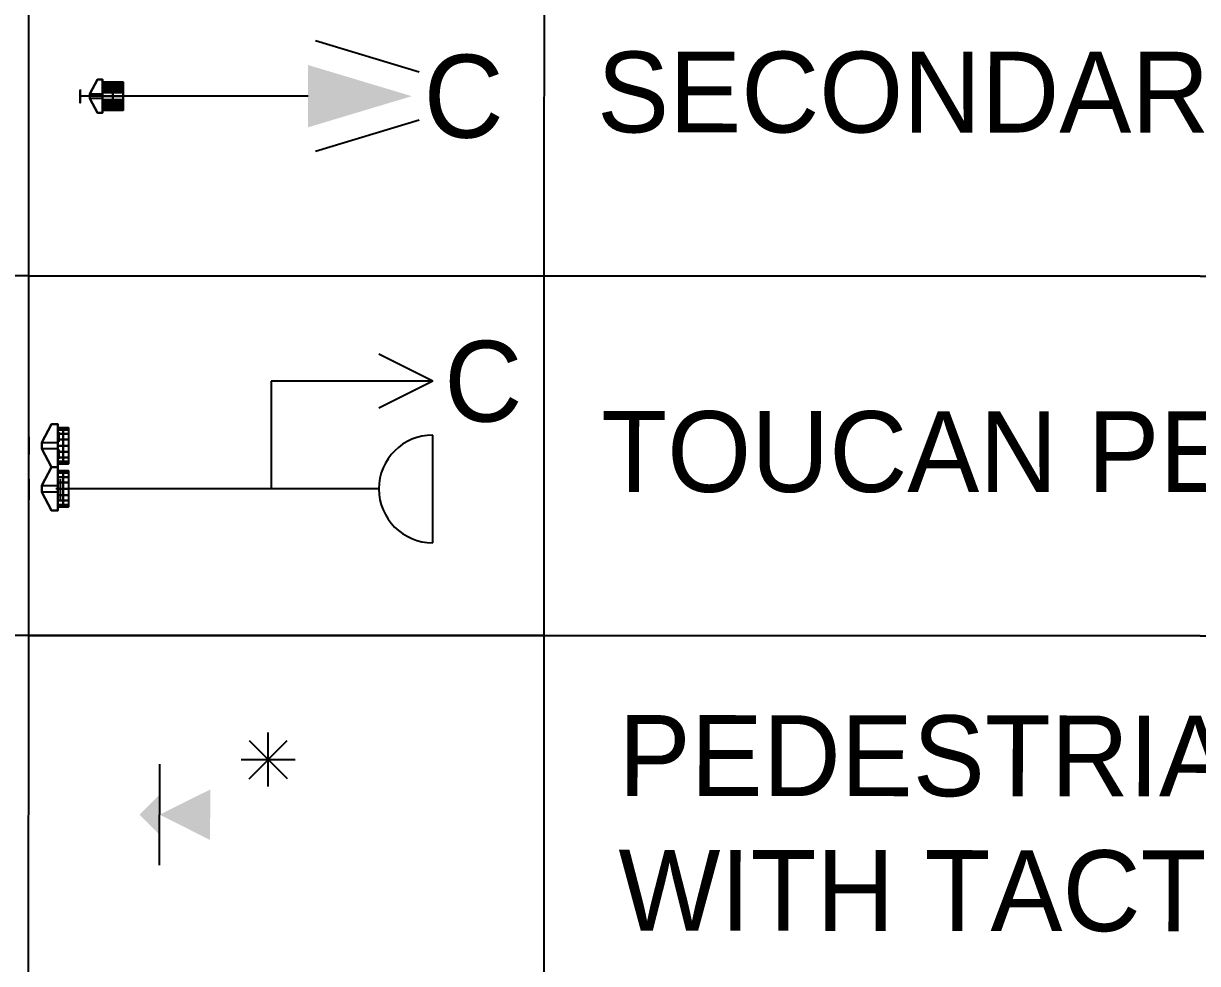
# Model space of a CAD drawing. Extents: x 421500 to 422711, y 436000 to 437000.
# Drawn here: x 422580.01 to 422588.03, y 436571.82 to 436578.24 of the extents above; entities that cross this region are included whole.
import ezdxf
from ezdxf.enums import TextEntityAlignment as Align

# ---------------------------------------------------------------- set-up
doc = ezdxf.new("R2010")
doc.units = 0
doc.layers.get('0').update_dxf_attribs({"color": 210})
for name, color, linetype in [('XREF UTC_716709_AJB_1b$0$BASE', 7, 'Continuous'), ('XREF UTC_716709_AJB_1b$0$DATA', 7, 'Continuous'), ('XREF UTC_716709_AJB_1b$0$LINE10A', 7, 'Continuous'), ('XREF UTC_716709_AJB_1b$0$signals-key', 7, 'Continuous'), ('XREF UTC_716709_AJB_1b$0$VIEW', 7, 'Continuous')]:
    doc.layers.add(name, color=color, linetype=linetype)
doc.styles.add('XREF UTC_716709_AJB_1b$0$Standard', font='txt')

# ---------------------------------------------------------------- blocks, each defined once
blk = doc.blocks.new('*X46')
at = {"color": 0, "linetype": 'Continuous'}
for p, q in [((74.358, 59.07), (74.448, 59.07)), ((74.36, 59.075), (74.446, 59.075)), ((74.36, 58.989), (74.36, 59.075)), ((74.365, 59.026), (74.365, 59.076)), ((74.37, 59.038), (74.37, 59.077)), ((74.375, 58.891), (74.375, 59.078)), ((74.38, 58.905), (74.38, 59.078)), ((74.385, 59.093), (74.385, 59.106)), ((74.385, 59.105), (74.422, 59.105)), ((74.385, 59.1), (74.422, 59.1)), ((74.385, 59.095), (74.422, 59.095)), ((74.385, 58.919), (74.385, 59.079)), ((74.388, 59.09), (74.418, 59.09)), ((74.39, 59.088), (74.39, 59.109)), ((74.39, 59.08), (74.417, 59.08)), ((74.39, 58.933), (74.39, 59.08)), ((74.393, 59.11), (74.413, 59.11)), ((74.393, 59.085), (74.413, 59.085)), ((74.395, 59.083), (74.395, 59.111)), ((74.395, 58.947), (74.395, 59.081)), ((74.4, 58.961), (74.4, 59.112)), ((74.405, 58.965), (74.405, 59.112)), ((74.41, 59.082), (74.41, 59.112)), ((74.41, 58.951), (74.41, 59.081)), ((74.415, 59.087), (74.415, 59.109)), ((74.415, 58.937), (74.415, 59.08)), ((74.42, 59.092), (74.42, 59.107)), ((74.42, 58.923), (74.42, 59.079)), ((74.425, 58.909), (74.425, 59.079)), ((74.43, 58.895), (74.43, 59.078)), ((74.435, 59.042), (74.435, 59.077)), ((74.44, 59.029), (74.44, 59.076)), ((74.445, 59.017), (74.445, 59.075)), ((74.342, 59.025), (74.365, 59.025)), ((74.342, 59.02), (74.363, 59.02)), ((74.344, 59.03), (74.367, 59.03)), ((74.344, 59.015), (74.361, 59.015)), ((74.345, 59.013), (74.345, 59.033)), ((74.346, 59.035), (74.369, 59.035)), ((74.346, 59.01), (74.361, 59.01)), ((74.348, 59.04), (74.371, 59.04)), ((74.349, 59.005), (74.362, 59.005)), ((74.35, 59.045), (74.456, 59.045)), ((74.35, 59.004), (74.35, 59.045)), ((74.352, 59.05), (74.455, 59.05)), ((74.353, 59.055), (74.453, 59.055)), ((74.353, 59), (74.363, 59)), ((74.355, 59.06), (74.451, 59.06)), ((74.355, 58.996), (74.355, 59.06)), ((74.356, 58.995), (74.365, 58.995)), ((74.357, 59.065), (74.45, 59.065)), ((74.359, 58.99), (74.366, 58.99)), ((74.36, 58.985), (74.365, 58.985)), ((74.36, 58.98), (74.363, 58.98)), ((74.36, 58.975), (74.362, 58.975)), ((74.365, 58.985), (74.365, 58.994)), ((74.368, 58.96), (74.4, 58.96)), ((74.369, 58.965), (74.401, 58.965)), ((74.37, 58.884), (74.37, 58.971)), ((74.37, 58.97), (74.403, 58.97)), ((74.371, 58.975), (74.436, 58.975)), ((74.372, 59.04), (74.434, 59.04)), ((74.372, 59.035), (74.434, 59.035)), ((74.372, 59.03), (74.434, 59.03)), ((74.372, 59.025), (74.434, 59.025)), ((74.372, 59.02), (74.434, 59.02)), ((74.372, 59.015), (74.434, 59.015)), ((74.372, 59.01), (74.434, 59.01)), ((74.372, 59.005), (74.434, 59.005)), ((74.372, 59), (74.434, 59)), ((74.372, 58.995), (74.434, 58.995)), ((74.372, 58.99), (74.434, 58.99)), ((74.372, 58.985), (74.434, 58.985)), ((74.372, 58.98), (74.435, 58.98)), ((74.403, 58.97), (74.437, 58.97)), ((74.405, 58.965), (74.438, 58.965)), ((74.407, 58.96), (74.439, 58.96)), ((74.435, 58.884), (74.435, 58.978)), ((74.436, 59.04), (74.458, 59.04)), ((74.438, 59.035), (74.46, 59.035)), ((74.44, 59.03), (74.463, 59.03)), ((74.441, 58.99), (74.447, 58.99)), ((74.441, 58.985), (74.446, 58.985)), ((74.442, 59.025), (74.465, 59.025)), ((74.442, 58.995), (74.451, 58.995)), ((74.443, 59), (74.454, 59)), ((74.443, 58.98), (74.446, 58.98)), ((74.444, 59.02), (74.465, 59.02)), ((74.444, 59.005), (74.457, 59.005)), ((74.445, 58.974), (74.445, 59.008)), ((74.445, 58.975), (74.446, 58.975)), ((74.446, 59.015), (74.463, 59.015)), ((74.446, 59.01), (74.46, 59.01)), ((74.45, 58.994), (74.45, 59.064)), ((74.455, 59.002), (74.455, 59.049)), ((74.46, 59.01), (74.46, 59.035)), ((74.343, 58.885), (74.373, 58.885)), ((74.345, 58.884), (74.345, 58.886)), ((74.35, 58.884), (74.35, 58.888)), ((74.353, 58.89), (74.375, 58.89)), ((74.355, 58.884), (74.355, 58.896)), ((74.355, 58.895), (74.376, 58.895)), ((74.356, 58.9), (74.378, 58.9)), ((74.357, 58.905), (74.38, 58.905)), ((74.358, 58.91), (74.382, 58.91)), ((74.359, 58.915), (74.383, 58.915)), ((74.36, 58.884), (74.36, 58.921)), ((74.36, 58.92), (74.385, 58.92)), ((74.361, 58.925), (74.387, 58.925)), ((74.362, 58.93), (74.389, 58.93)), ((74.363, 58.935), (74.391, 58.935)), ((74.364, 58.94), (74.392, 58.94)), ((74.365, 58.884), (74.365, 58.946)), ((74.365, 58.945), (74.394, 58.945)), ((74.366, 58.95), (74.396, 58.95)), ((74.367, 58.955), (74.398, 58.955)), ((74.409, 58.955), (74.44, 58.955)), ((74.41, 58.95), (74.441, 58.95)), ((74.412, 58.945), (74.442, 58.945)), ((74.414, 58.94), (74.443, 58.94)), ((74.416, 58.935), (74.444, 58.935)), ((74.418, 58.93), (74.445, 58.93)), ((74.419, 58.925), (74.446, 58.925)), ((74.421, 58.92), (74.447, 58.92)), ((74.423, 58.915), (74.448, 58.915)), ((74.425, 58.91), (74.449, 58.91)), ((74.427, 58.905), (74.45, 58.905)), ((74.428, 58.9), (74.451, 58.9)), ((74.43, 58.895), (74.452, 58.895)), ((74.432, 58.89), (74.453, 58.89)), ((74.434, 58.885), (74.463, 58.885)), ((74.44, 58.884), (74.44, 58.953)), ((74.445, 58.884), (74.445, 58.928)), ((74.45, 58.884), (74.45, 58.903)), ((74.455, 58.884), (74.455, 58.889)), ((74.46, 58.884), (74.46, 58.886))]:
    blk.add_line(p, q, dxfattribs=at)
blk = doc.blocks.new('*X47')
at = {"color": 0, "linetype": 'Continuous'}
for p, q in [((74.775, 59.041), (74.775, 59.069)), ((74.779, 59.07), (74.839, 59.07)), ((74.78, 59.11), (74.821, 59.11)), ((74.78, 59.104), (74.78, 59.109)), ((74.78, 59.105), (74.821, 59.105)), ((74.78, 58.948), (74.78, 59.071)), ((74.781, 59.1), (74.821, 59.1)), ((74.782, 59.115), (74.818, 59.115)), ((74.782, 59.095), (74.82, 59.095)), ((74.784, 59.09), (74.82, 59.09)), ((74.785, 59.088), (74.785, 59.116)), ((74.785, 58.954), (74.785, 59.074)), ((74.786, 59.085), (74.812, 59.085)), ((74.786, 59.075), (74.827, 59.075)), ((74.787, 59.08), (74.812, 59.08)), ((74.79, 58.96), (74.79, 59.117)), ((74.795, 58.966), (74.795, 59.117)), ((74.8, 58.969), (74.8, 59.118)), ((74.805, 58.965), (74.805, 59.118)), ((74.81, 58.961), (74.81, 59.118)), ((74.815, 59.086), (74.815, 59.118)), ((74.815, 58.956), (74.815, 59.077)), ((74.82, 59.091), (74.82, 59.112)), ((74.82, 58.952), (74.82, 59.077)), ((74.825, 59.017), (74.825, 59.076)), ((74.83, 59.034), (74.83, 59.074)), ((74.835, 59.031), (74.835, 59.073)), ((74.84, 59.028), (74.84, 59.069)), ((74.724, 59.025), (74.744, 59.025)), ((74.724, 59.02), (74.743, 59.02)), ((74.724, 59.015), (74.741, 59.015)), ((74.724, 59.01), (74.74, 59.01)), ((74.725, 59.03), (74.746, 59.03)), ((74.725, 59.006), (74.725, 59.03)), ((74.726, 59.005), (74.74, 59.005)), ((74.728, 59), (74.738, 59)), ((74.729, 59.035), (74.751, 59.035)), ((74.73, 58.997), (74.73, 59.037)), ((74.732, 59.04), (74.76, 59.04)), ((74.735, 58.997), (74.735, 59.043)), ((74.736, 59.045), (74.861, 59.045)), ((74.74, 59.05), (74.858, 59.05)), ((74.74, 59.002), (74.74, 59.05)), ((74.745, 59.027), (74.745, 59.054)), ((74.747, 59.055), (74.853, 59.055)), ((74.75, 59.034), (74.75, 59.057)), ((74.754, 58.96), (74.79, 58.96)), ((74.755, 59.06), (74.848, 59.06)), ((74.755, 59.038), (74.755, 59.06)), ((74.755, 58.918), (74.755, 58.962)), ((74.757, 58.965), (74.794, 58.965)), ((74.76, 59.04), (74.76, 59.063)), ((74.76, 58.97), (74.798, 58.97)), ((74.76, 58.924), (74.76, 58.969)), ((74.764, 58.975), (74.837, 58.975)), ((74.765, 59.04), (74.765, 59.065)), ((74.765, 58.93), (74.765, 58.977)), ((74.766, 59.065), (74.843, 59.065)), ((74.767, 58.98), (74.833, 58.98)), ((74.77, 59.041), (74.77, 59.067)), ((74.77, 58.985), (74.829, 58.985)), ((74.77, 58.936), (74.77, 58.985)), ((74.773, 59), (74.821, 59)), ((74.773, 58.995), (74.821, 58.995)), ((74.773, 58.99), (74.825, 58.99)), ((74.774, 59.015), (74.825, 59.015)), ((74.774, 59.01), (74.823, 59.01)), ((74.774, 59.005), (74.822, 59.005)), ((74.775, 59.03), (74.828, 59.03)), ((74.775, 59.025), (74.827, 59.025)), ((74.775, 58.942), (74.775, 59.023)), ((74.775, 59.02), (74.826, 59.02)), ((74.776, 59.04), (74.864, 59.04)), ((74.776, 59.035), (74.868, 59.035)), ((74.799, 58.97), (74.841, 58.97)), ((74.805, 58.965), (74.845, 58.965)), ((74.811, 58.96), (74.849, 58.96)), ((74.825, 58.948), (74.825, 58.99)), ((74.83, 58.943), (74.83, 58.984)), ((74.835, 58.939), (74.835, 58.978)), ((74.837, 59.03), (74.872, 59.03)), ((74.84, 58.935), (74.84, 58.972)), ((74.844, 59.025), (74.877, 59.025)), ((74.845, 59.025), (74.845, 59.063)), ((74.845, 58.93), (74.845, 58.965)), ((74.85, 59.021), (74.85, 59.058)), ((74.85, 58.925), (74.85, 58.959)), ((74.852, 59.02), (74.894, 59.02)), ((74.855, 59.018), (74.855, 59.053)), ((74.86, 59.015), (74.86, 59.046)), ((74.86, 59.015), (74.907, 59.015)), ((74.865, 59.013), (74.865, 59.039)), ((74.87, 59.012), (74.87, 59.032)), ((74.875, 59.011), (74.875, 59.027)), ((74.88, 59.01), (74.88, 59.023)), ((74.882, 59.01), (74.906, 59.01)), ((74.885, 59.009), (74.885, 59.022)), ((74.89, 59.009), (74.89, 59.021)), ((74.895, 59.009), (74.895, 59.02)), ((74.9, 59.008), (74.9, 59.018)), ((74.905, 59.01), (74.905, 59.016)), ((74.91, 59.013), (74.91, 59.013)), ((74.72, 58.907), (74.72, 58.908)), ((74.721, 58.91), (74.748, 58.91)), ((74.724, 58.915), (74.752, 58.915)), ((74.725, 58.906), (74.725, 58.916)), ((74.728, 58.92), (74.757, 58.92)), ((74.73, 58.905), (74.73, 58.924)), ((74.731, 58.925), (74.761, 58.925)), ((74.731, 58.905), (74.749, 58.905)), ((74.734, 58.93), (74.765, 58.93)), ((74.735, 58.904), (74.735, 58.931)), ((74.737, 58.935), (74.769, 58.935)), ((74.74, 58.904), (74.74, 58.939)), ((74.741, 58.94), (74.773, 58.94)), ((74.744, 58.945), (74.778, 58.945)), ((74.745, 58.903), (74.745, 58.947)), ((74.747, 58.95), (74.782, 58.95)), ((74.75, 58.912), (74.75, 58.954)), ((74.75, 58.902), (74.75, 58.904)), ((74.751, 58.955), (74.786, 58.955)), ((74.755, 58.902), (74.755, 58.902)), ((74.817, 58.955), (74.853, 58.955)), ((74.822, 58.95), (74.857, 58.95)), ((74.828, 58.945), (74.862, 58.945)), ((74.834, 58.94), (74.866, 58.94)), ((74.839, 58.935), (74.87, 58.935)), ((74.845, 58.93), (74.874, 58.93)), ((74.85, 58.925), (74.878, 58.925)), ((74.855, 58.92), (74.855, 58.953)), ((74.855, 58.92), (74.882, 58.92)), ((74.86, 58.915), (74.86, 58.947)), ((74.86, 58.915), (74.896, 58.915)), ((74.865, 58.91), (74.865, 58.941)), ((74.865, 58.91), (74.888, 58.91)), ((74.87, 58.905), (74.87, 58.935)), ((74.87, 58.905), (74.879, 58.905)), ((74.875, 58.902), (74.875, 58.928)), ((74.88, 58.905), (74.88, 58.922)), ((74.885, 58.908), (74.885, 58.917)), ((74.89, 58.911), (74.89, 58.917)), ((74.895, 58.914), (74.895, 58.917))]:
    blk.add_line(p, q, dxfattribs=at)
blk = doc.blocks.new('XREF UTC_716709_AJB_1b$0$HD093')
at = {"linetype": 'Continuous'}
for p, q in [((-1, 3.75), (-1.25, 3.25)), ((-1, 3.75), (-1, 2.25)), ((-1, 3.75), (-0.75, 3.25)), ((0.5, 3.75), (-0.5, 3.75)), ((0, 3.25), (0, 0.25)), ((-1, 2.25), (0, 2.25))]:
    blk.add_line(p, q, dxfattribs=at)
blk.add_arc((0, 3.75), 0.5, 180, 0, dxfattribs=at)
at = {"layer": 'XREF UTC_716709_AJB_1b$0$VIEW', "color": 3, "linetype": 'Continuous', "extrusion": (0, -1, 0)}
for points in [[(-0.482, 2.436), (-0.461, 2.525), (-0.441, 2.525)], [(-0.465, 2.502), (-0.413, 2.429), (-0.32, 2.429), (-0.36, 2.502), (-0.467, 2.502)], [(-0.366, 2.512), (-0.339, 2.512)], [(-0.36, 2.502), (-0.353, 2.512)]]:
    blk.add_lwpolyline(points, dxfattribs=at)
at = {"layer": 'XREF UTC_716709_AJB_1b$0$VIEW', "color": 3, "extrusion": (0, -1, 0)}
blk.add_lwpolyline([(0.01, 2.517), (0.027, 2.512), (0.037, 2.501), (0.047, 2.49), (0.058, 2.474), (0.069, 2.464), (0.09, 2.458), (0.101, 2.453), (0.092, 2.448), (0.076, 2.449), (0.053, 2.453), (0.019, 2.475), (0.01, 2.436), (0.074, 2.357), (0.09, 2.357), (0.063, 2.341), (0.031, 2.373), (-0.011, 2.411), (-0.064, 2.347), (-0.054, 2.341), (-0.091, 2.347), (-0.037, 2.429), (-0.034, 2.481), (-0.054, 2.48), (-0.064, 2.469), (-0.07, 2.453), (-0.07, 2.442), (-0.075, 2.437), (-0.08, 2.437), (-0.086, 2.448), (-0.086, 2.469), (-0.07, 2.49), (-0.054, 2.501), (-0.027, 2.512), (-0.024, 2.515), (-0.022, 2.52), (-0.024, 2.525), (-0.027, 2.533), (-0.031, 2.547), (-0.028, 2.555), (-0.017, 2.557), (-0.006, 2.558), (0.006, 2.558), (0.011, 2.55), (0.011, 2.542), (0.009, 2.526), (0.002, 2.526), (0.003, 2.517), (0.01, 2.517)], close=True, dxfattribs=at)
at = {"layer": 'XREF UTC_716709_AJB_1b$0$VIEW', "color": 1, "extrusion": (0, -1, 0)}
blk.add_lwpolyline([(0.003, 2.942), (-0.003, 2.942), (-0.015, 2.936), (-0.015, 2.93), (-0.015, 2.924), (-0.003, 2.911), (-0.04, 2.905), (-0.046, 2.887), (-0.052, 2.868), (-0.058, 2.856), (-0.058, 2.85), (-0.052, 2.837), (-0.04, 2.819), (-0.04, 2.8), (-0.034, 2.819), (-0.04, 2.843), (-0.028, 2.874), (-0.028, 2.831), (-0.028, 2.813), (-0.046, 2.72), (-0.058, 2.714), (-0.028, 2.714), (0.003, 2.8), (0.034, 2.714), (0.065, 2.714), (0.053, 2.72), (0.034, 2.813), (0.034, 2.831), (0.034, 2.874), (0.046, 2.843), (0.04, 2.819), (0.046, 2.8), (0.046, 2.819), (0.059, 2.837), (0.065, 2.85), (0.065, 2.856), (0.059, 2.868), (0.053, 2.887), (0.046, 2.905), (0.009, 2.911), (0.022, 2.924), (0.022, 2.93), (0.022, 2.936), (0.009, 2.942)], close=True, dxfattribs=at)
at = {"layer": 'XREF UTC_716709_AJB_1b$0$VIEW', "color": 3, "linetype": 'Continuous', "extrusion": (0, -1, 0)}
for centre in [(-0.479, 2.429, -0.28), (-0.32, 2.429, -0.28)]:
    blk.add_circle(centre, 0.043, dxfattribs=at)
at = {"layer": 'XREF UTC_716709_AJB_1b$0$VIEW', "linetype": 'Continuous'}
for points in [[(-0.6, 0.21, 2.25), (-0.6, 0.27, 2.25), (-0.6, 0.27, 2.7), (-0.6, 0.21, 2.7)], [(-0.2, 0.27, 2.25), (-0.6, 0.27, 2.25), (-0.6, 0.27, 2.7), (-0.2, 0.27, 2.7)], [(-0.43, 0.12, 2.25), (-0.43, 0.27, 2.25), (-0.6, 0.27, 2.25), (-0.6, 0.21, 2.25)], [(-0.43, 0.12, 2.7), (-0.43, 0.27, 2.7), (-0.6, 0.27, 2.7), (-0.6, 0.21, 2.7)], [(-0.37, 0.27, 2.25), (-0.37, 0.12, 2.25), (-0.43, 0.12, 2.25), (-0.43, 0.27, 2.25)], [(-0.37, 0.27, 2.7), (-0.37, 0.12, 2.7), (-0.43, 0.12, 2.7), (-0.43, 0.27, 2.7)], [(-0.2, 0.21, 2.25), (-0.2, 0.27, 2.25), (-0.37, 0.27, 2.25), (-0.37, 0.12, 2.25)], [(-0.2, 0.21, 2.7), (-0.2, 0.27, 2.7), (-0.37, 0.27, 2.7), (-0.37, 0.12, 2.7)], [(0.2, 0.27, 2.25), (-0.2, 0.27, 2.25), (-0.2, 0.27, 3.05), (0.2, 0.27, 3.05)], [(-0.2, 0.21, 2.25), (-0.2, 0.27, 2.25), (-0.2, 0.27, 3.05), (-0.2, 0.21, 3.05)], [(-0.03, 0.12, 2.25), (-0.03, 0.27, 2.25), (-0.2, 0.27, 2.25), (-0.2, 0.21, 2.25)], [(-0.03, 0.12, 3.05), (-0.03, 0.27, 3.05), (-0.2, 0.27, 3.05), (-0.2, 0.21, 3.05)], [(-0.2, 0.21, 2.25), (-0.2, 0.27, 2.25), (-0.2, 0.27, 2.7), (-0.2, 0.21, 2.7)], [(0.03, 0.27, 2.25), (0.03, 0.12, 2.25), (-0.03, 0.12, 2.25), (-0.03, 0.27, 2.25)], [(0.03, 0.27, 3.05), (0.03, 0.12, 3.05), (-0.03, 0.12, 3.05), (-0.03, 0.27, 3.05)], [(0.2, 0.21, 2.25), (0.2, 0.27, 2.25), (0.03, 0.27, 2.25), (0.03, 0.12, 2.25)], [(0.2, 0.21, 3.05), (0.2, 0.27, 3.05), (0.03, 0.27, 3.05), (0.03, 0.12, 3.05)], [(0.2, 0.21, 2.25), (0.2, 0.27, 2.25), (0.2, 0.27, 3.05), (0.2, 0.21, 3.05)], [(-0.6, 0.21, 2.25), (-0.43, 0.12, 2.25), (-0.43, 0.12, 2.7), (-0.6, 0.21, 2.7)], [(-0.43, 0.12, 2.25), (-0.37, 0.12, 2.25), (-0.37, 0.12, 2.7), (-0.43, 0.12, 2.7)], [(-0.37, 0.12, 2.25), (-0.2, 0.21, 2.25), (-0.2, 0.21, 2.7), (-0.37, 0.12, 2.7)], [(-0.2, 0.21, 2.25), (-0.03, 0.12, 2.25), (-0.03, 0.12, 3.05), (-0.2, 0.21, 3.05)], [(-0.03, 0.12, 2.25), (0.03, 0.12, 2.25), (0.03, 0.12, 3.05), (-0.03, 0.12, 3.05)], [(0.03, 0.12, 2.25), (0.2, 0.21, 2.25), (0.2, 0.21, 3.05), (0.03, 0.12, 3.05)]]:
    blk.add_3dface(points, dxfattribs=at)
at = {"layer": 'XREF UTC_716709_AJB_1b$0$VIEW', "color": 3, "linetype": 'Continuous', "extrusion": (0, -1, 0)}
blk.add_blockref('*X47', (-74.81, -56.56, -0.29), dxfattribs=at)
at = {"layer": 'XREF UTC_716709_AJB_1b$0$VIEW', "color": 1, "linetype": 'Continuous', "extrusion": (0, -1, 0)}
blk.add_blockref('*X46', (-74.4, -56.17, -0.29), dxfattribs=at)
at = {"style": 'XREF UTC_716709_AJB_1b$0$Standard'}
blk.add_text('C', height=0.75, rotation=90, dxfattribs=at).set_placement((-1, 4.219), align=Align.MIDDLE)
at = {"layer": 'XREF UTC_716709_AJB_1b$0$DATA', "style": 'XREF UTC_716709_AJB_1b$0$Standard', "flags": 9}
for tag, p in [('SUPPORT', (0.75, 1.75)), ('BRACKETS', (0.75, 1.5)), ('HEIGHT', (0.75, 1.25)), ('CABLE', (0.75, 1)), ('PHASE', (0.75, 0.75)), ('TYPE', (0.75, 0.5)), ('NUM', (0.75, 0.25)), ('SITE', (0.75, 0)), ('IDENT', (0.75, -0.25))]:
    blk.add_attdef(tag, p, '', height=0.2, dxfattribs=at)
at = {"layer": 'XREF UTC_716709_AJB_1b$0$VIEW', "linetype": 'Continuous'}
mesh = blk.add_polymesh((13, 3), dxfattribs=at)
for k, corner in enumerate([(-0.253, 0.37, 2.365), (-0.253, 0.32, 2.365), (-0.253, 0.27, 2.365), (-0.233, 0.37, 2.42), (-0.233, 0.32, 2.42), (-0.233, 0.27, 2.42), (-0.233, 0.37, 2.48), (-0.233, 0.32, 2.48), (-0.233, 0.27, 2.48), (-0.253, 0.37, 2.535), (-0.253, 0.32, 2.535), (-0.253, 0.27, 2.535), (-0.291, 0.37, 2.58), (-0.291, 0.32, 2.58), (-0.291, 0.27, 2.58), (-0.342, 0.37, 2.61), (-0.342, 0.32, 2.61), (-0.342, 0.27, 2.61), (-0.4, 0.37, 2.62), (-0.4, 0.32, 2.62), (-0.4, 0.27, 2.62), (-0.458, 0.37, 2.61), (-0.458, 0.32, 2.61), (-0.458, 0.27, 2.61), (-0.509, 0.37, 2.58), (-0.509, 0.32, 2.58), (-0.509, 0.27, 2.58), (-0.547, 0.37, 2.535), (-0.547, 0.32, 2.535), (-0.547, 0.27, 2.535), (-0.567, 0.37, 2.48), (-0.567, 0.32, 2.48), (-0.567, 0.27, 2.48), (-0.567, 0.37, 2.42), (-0.567, 0.32, 2.42), (-0.567, 0.27, 2.42), (-0.547, 0.37, 2.365), (-0.547, 0.32, 2.365), (-0.547, 0.27, 2.365)]):
    mesh.set_mesh_vertex(divmod(k, 3), corner)
mesh = blk.add_polymesh((13, 3), dxfattribs=at)
for k, corner in enumerate([(0.147, 0.37, 2.365), (0.147, 0.32, 2.365), (0.147, 0.27, 2.365), (0.167, 0.37, 2.42), (0.167, 0.32, 2.42), (0.167, 0.27, 2.42), (0.167, 0.37, 2.48), (0.167, 0.32, 2.48), (0.167, 0.27, 2.48), (0.147, 0.37, 2.535), (0.147, 0.32, 2.535), (0.147, 0.27, 2.535), (0.109, 0.37, 2.58), (0.109, 0.32, 2.58), (0.109, 0.27, 2.58), (0.058, 0.37, 2.61), (0.058, 0.32, 2.61), (0.058, 0.27, 2.61), (0, 0.37, 2.62), (0, 0.32, 2.62), (0, 0.27, 2.62), (-0.058, 0.37, 2.61), (-0.058, 0.32, 2.61), (-0.058, 0.27, 2.61), (-0.109, 0.37, 2.58), (-0.109, 0.32, 2.58), (-0.109, 0.27, 2.58), (-0.147, 0.37, 2.535), (-0.147, 0.32, 2.535), (-0.147, 0.27, 2.535), (-0.167, 0.37, 2.48), (-0.167, 0.32, 2.48), (-0.167, 0.27, 2.48), (-0.167, 0.37, 2.42), (-0.167, 0.32, 2.42), (-0.167, 0.27, 2.42), (-0.147, 0.37, 2.365), (-0.147, 0.32, 2.365), (-0.147, 0.27, 2.365)]):
    mesh.set_mesh_vertex(divmod(k, 3), corner)
mesh = blk.add_polymesh((13, 3), dxfattribs=at)
for k, corner in enumerate([(0.147, 0.37, 2.735), (0.147, 0.32, 2.735), (0.147, 0.27, 2.735), (0.167, 0.37, 2.79), (0.167, 0.32, 2.79), (0.167, 0.27, 2.79), (0.167, 0.37, 2.85), (0.167, 0.32, 2.85), (0.167, 0.27, 2.85), (0.147, 0.37, 2.905), (0.147, 0.32, 2.905), (0.147, 0.27, 2.905), (0.109, 0.37, 2.95), (0.109, 0.32, 2.95), (0.109, 0.27, 2.95), (0.058, 0.37, 2.98), (0.058, 0.32, 2.98), (0.058, 0.27, 2.98), (0, 0.37, 2.99), (0, 0.32, 2.99), (0, 0.27, 2.99), (-0.058, 0.37, 2.98), (-0.058, 0.32, 2.98), (-0.058, 0.27, 2.98), (-0.109, 0.37, 2.95), (-0.109, 0.32, 2.95), (-0.109, 0.27, 2.95), (-0.147, 0.37, 2.905), (-0.147, 0.32, 2.905), (-0.147, 0.27, 2.905), (-0.167, 0.37, 2.85), (-0.167, 0.32, 2.85), (-0.167, 0.27, 2.85), (-0.167, 0.37, 2.79), (-0.167, 0.32, 2.79), (-0.167, 0.27, 2.79), (-0.147, 0.37, 2.735), (-0.147, 0.32, 2.735), (-0.147, 0.27, 2.735)]):
    mesh.set_mesh_vertex(divmod(k, 3), corner)
blk = doc.blocks.new('XREF UTC_716709_AJB_1b$0$tactknob')
at = {"linetype": 'Continuous'}
for p, q in [((-0.5, 0.75), (-0.5, 1.25)), ((-0.323, 0.823), (-0.677, 1.177)), ((-0.677, 0.823), (-0.323, 1.177)), ((-0.25, 1), (-0.75, 1))]:
    blk.add_line(p, q, dxfattribs=at)
blk = doc.blocks.new('XREF UTC_716709_AJB_1b$0$HD084')
blk.add_line((0.5, 0.25), (-0.5, 0.25))
blk.add_solid([(0, 0.25), (0.25, 0.75), (-0.25, 0.75)])
at = {"layer": 'XREF UTC_716709_AJB_1b$0$VIEW'}
blk.add_solid([(0, 0.05, 1), (0.2, 0.25, 1), (-0.2, 0.25, 1)], dxfattribs=at)
at = {"layer": 'XREF UTC_716709_AJB_1b$0$BASE', "style": 'XREF UTC_716709_AJB_1b$0$Standard', "flags": 3}
blk.add_attdef('SIG', (0, 0), '', height=0.2, rotation=270, dxfattribs=at)
at = {"layer": 'XREF UTC_716709_AJB_1b$0$DATA', "style": 'XREF UTC_716709_AJB_1b$0$Standard', "flags": 9}
for tag, p in [('SUPPORT', (1, 1.25)), ('FEATURES', (1, 1)), ('HEIGHT', (1, 0.75)), ('CABLE', (1, 0.5)), ('PHASE', (1, 0.25)), ('TYPE', (1, 0)), ('NUM', (1, -0.25)), ('SITE', (1, -0.5)), ('IDENT', (1, -0.75))]:
    blk.add_attdef(tag, p, '', height=0.2, dxfattribs=at)
blk = doc.blocks.new('XREF UTC_716709_AJB_1b$0$HD077S')
at = {"linetype": 'Continuous'}
blk.add_line((0, 2.75), (0, 0), dxfattribs=at)
blk.add_solid([(0.375, 2.75), (-0.375, 2.75), (0, 4)], dxfattribs=at)
at = {"layer": 'XREF UTC_716709_AJB_1b$0$LINE10A'}
for p, q in [((-0.29, 4.087), (-0.665, 2.837)), ((0.29, 4.087), (0.665, 2.837))]:
    blk.add_line(p, q, dxfattribs=at)
at = {"layer": 'XREF UTC_716709_AJB_1b$0$VIEW', "color": 1, "linetype": 'Continuous', "extrusion": (0, 1, 0), "const_width": 0.1}
blk.add_lwpolyline([(0.05, 2.94, 1), (-0.05, 2.94, 1)], format="xyb", close=True, dxfattribs=at)
at = {"layer": 'XREF UTC_716709_AJB_1b$0$VIEW', "color": 3, "linetype": 'Continuous', "extrusion": (0, -1, 0)}
for points in [[(-0.082, 2.336), (-0.061, 2.425), (-0.041, 2.425)], [(-0.065, 2.402), (-0.013, 2.329), (0.08, 2.329), (0.04, 2.402), (-0.067, 2.402)], [(0.034, 2.412), (0.061, 2.412)], [(0.04, 2.402), (0.047, 2.412)]]:
    blk.add_lwpolyline(points, dxfattribs=at)
at = {"layer": 'XREF UTC_716709_AJB_1b$0$VIEW', "color": 2, "linetype": 'Continuous', "extrusion": (0, -1, 0)}
for points in [[(-0.082, 2.644), (-0.061, 2.732), (-0.041, 2.732)], [(-0.065, 2.71), (-0.013, 2.636), (0.08, 2.636), (0.04, 2.71), (-0.067, 2.71)], [(0.034, 2.72), (0.061, 2.72)], [(0.04, 2.71), (0.047, 2.72)]]:
    blk.add_lwpolyline(points, dxfattribs=at)
at = {"layer": 'XREF UTC_716709_AJB_1b$0$VIEW', "color": 3, "linetype": 'Continuous', "extrusion": (0, -1, 0)}
for centre in [(-0.079, 2.329, -0.28), (0.08, 2.329, -0.28)]:
    blk.add_circle(centre, 0.043, dxfattribs=at)
at = {"layer": 'XREF UTC_716709_AJB_1b$0$VIEW', "color": 2, "linetype": 'Continuous', "extrusion": (0, -1, 0)}
for centre in [(-0.079, 2.636, -0.28), (0.08, 2.636, -0.28)]:
    blk.add_circle(centre, 0.043, dxfattribs=at)
at = {"layer": 'XREF UTC_716709_AJB_1b$0$VIEW', "linetype": 'Continuous'}
for points in [[(0.2, 0.27, 2.1), (-0.2, 0.27, 2.1), (-0.2, 0.27, 3.2), (0.2, 0.27, 3.2)], [(-0.2, 0.21, 2.1), (-0.2, 0.27, 2.1), (-0.2, 0.27, 3.2), (-0.2, 0.21, 3.2)], [(-0.03, 0.12, 2.1), (-0.03, 0.27, 2.1), (-0.2, 0.27, 2.1), (-0.2, 0.21, 2.1)], [(-0.03, 0.12, 3.2), (-0.03, 0.27, 3.2), (-0.2, 0.27, 3.2), (-0.2, 0.21, 3.2)], [(-0.2, 0.21, 2.1), (-0.03, 0.12, 2.1), (-0.03, 0.12, 3.2), (-0.2, 0.21, 3.2)], [(0.03, 0.27, 2.1), (0.03, 0.12, 2.1), (-0.03, 0.12, 2.1), (-0.03, 0.27, 2.1)], [(0.03, 0.27, 3.2), (0.03, 0.12, 3.2), (-0.03, 0.12, 3.2), (-0.03, 0.27, 3.2)], [(0.2, 0.21, 2.1), (0.2, 0.27, 2.1), (0.03, 0.27, 2.1), (0.03, 0.12, 2.1)], [(0.2, 0.21, 3.2), (0.2, 0.27, 3.2), (0.03, 0.27, 3.2), (0.03, 0.12, 3.2)], [(0.03, 0.12, 2.1), (0.2, 0.21, 2.1), (0.2, 0.21, 3.2), (0.03, 0.12, 3.2)], [(0.2, 0.21, 2.1), (0.2, 0.27, 2.1), (0.2, 0.27, 3.2), (0.2, 0.21, 3.2)], [(-0.03, 0.12, 2.1), (0.03, 0.12, 2.1), (0.03, 0.12, 3.2), (-0.03, 0.12, 3.2)]]:
    blk.add_3dface(points, dxfattribs=at)
at = {"style": 'XREF UTC_716709_AJB_1b$0$Standard'}
blk.add_text('C', height=1, rotation=90, dxfattribs=at).set_placement((0, 4.625), align=Align.MIDDLE)
at = {"layer": 'XREF UTC_716709_AJB_1b$0$DATA', "style": 'XREF UTC_716709_AJB_1b$0$Standard', "flags": 9}
for tag, p in [('SUPPORT', (0.75, 1.5)), ('BRACKETS', (0.75, 1.25)), ('HEIGHT', (0.75, 1)), ('CABLE', (0.75, 0.75)), ('PHASE', (0.75, 0.5)), ('TYPE', (0.75, 0.25)), ('NUM', (0.75, 0)), ('SITE', (0.75, -0.25)), ('IDENT', (0.75, -0.5))]:
    blk.add_attdef(tag, p, '', height=0.2, dxfattribs=at)
at = {"layer": 'XREF UTC_716709_AJB_1b$0$VIEW', "linetype": 'Continuous'}
mesh = blk.add_polymesh((13, 3), dxfattribs=at)
for k, corner in enumerate([(0.147, 0.52, 2.555), (0.147, 0.395, 2.555), (0.147, 0.27, 2.555), (0.167, 0.52, 2.61), (0.167, 0.395, 2.61), (0.167, 0.27, 2.61), (0.167, 0.52, 2.67), (0.167, 0.395, 2.67), (0.167, 0.27, 2.67), (0.147, 0.52, 2.725), (0.147, 0.395, 2.725), (0.147, 0.27, 2.725), (0.109, 0.52, 2.77), (0.109, 0.395, 2.77), (0.109, 0.27, 2.77), (0.058, 0.52, 2.8), (0.058, 0.395, 2.8), (0.058, 0.27, 2.8), (0, 0.52, 2.81), (0, 0.395, 2.81), (0, 0.27, 2.81), (-0.058, 0.52, 2.8), (-0.058, 0.395, 2.8), (-0.058, 0.27, 2.8), (-0.109, 0.52, 2.77), (-0.109, 0.395, 2.77), (-0.109, 0.27, 2.77), (-0.147, 0.52, 2.725), (-0.147, 0.395, 2.725), (-0.147, 0.27, 2.725), (-0.167, 0.52, 2.67), (-0.167, 0.395, 2.67), (-0.167, 0.27, 2.67), (-0.167, 0.52, 2.61), (-0.167, 0.395, 2.61), (-0.167, 0.27, 2.61), (-0.147, 0.52, 2.555), (-0.147, 0.395, 2.555), (-0.147, 0.27, 2.555)]):
    mesh.set_mesh_vertex(divmod(k, 3), corner)
mesh = blk.add_polymesh((13, 3), dxfattribs=at)
for k, corner in enumerate([(0.147, 0.52, 2.215), (0.147, 0.395, 2.215), (0.147, 0.27, 2.215), (0.167, 0.52, 2.27), (0.167, 0.395, 2.27), (0.167, 0.27, 2.27), (0.167, 0.52, 2.33), (0.167, 0.395, 2.33), (0.167, 0.27, 2.33), (0.147, 0.52, 2.385), (0.147, 0.395, 2.385), (0.147, 0.27, 2.385), (0.109, 0.52, 2.43), (0.109, 0.395, 2.43), (0.109, 0.27, 2.43), (0.058, 0.52, 2.46), (0.058, 0.395, 2.46), (0.058, 0.27, 2.46), (0, 0.52, 2.47), (0, 0.395, 2.47), (0, 0.27, 2.47), (-0.058, 0.52, 2.46), (-0.058, 0.395, 2.46), (-0.058, 0.27, 2.46), (-0.109, 0.52, 2.43), (-0.109, 0.395, 2.43), (-0.109, 0.27, 2.43), (-0.147, 0.52, 2.385), (-0.147, 0.395, 2.385), (-0.147, 0.27, 2.385), (-0.167, 0.52, 2.33), (-0.167, 0.395, 2.33), (-0.167, 0.27, 2.33), (-0.167, 0.52, 2.27), (-0.167, 0.395, 2.27), (-0.167, 0.27, 2.27), (-0.147, 0.52, 2.215), (-0.147, 0.395, 2.215), (-0.147, 0.27, 2.215)]):
    mesh.set_mesh_vertex(divmod(k, 3), corner)
mesh = blk.add_polymesh((13, 3), dxfattribs=at)
for k, corner in enumerate([(0.108, 0.27, 2.877), (0.108, 0.395, 2.877), (0.108, 0.52, 2.877), (0.123, 0.27, 2.918), (0.123, 0.395, 2.918), (0.123, 0.52, 2.918), (0.123, 0.27, 2.962), (0.123, 0.395, 2.962), (0.123, 0.52, 2.962), (0.108, 0.27, 3.002), (0.108, 0.395, 3.002), (0.108, 0.52, 3.002), (0.08, 0.27, 3.036), (0.08, 0.395, 3.036), (0.08, 0.52, 3.036), (0.043, 0.27, 3.057), (0.043, 0.395, 3.057), (0.043, 0.52, 3.057), (0, 0.27, 3.065), (0, 0.395, 3.065), (0, 0.52, 3.065), (-0.043, 0.27, 3.057), (-0.043, 0.395, 3.057), (-0.043, 0.52, 3.057), (-0.08, 0.27, 3.036), (-0.08, 0.395, 3.036), (-0.08, 0.52, 3.036), (-0.108, 0.27, 3.002), (-0.108, 0.395, 3.002), (-0.108, 0.52, 3.002), (-0.123, 0.27, 2.962), (-0.123, 0.395, 2.962), (-0.123, 0.52, 2.962), (-0.123, 0.27, 2.918), (-0.123, 0.395, 2.918), (-0.123, 0.52, 2.918), (-0.108, 0.27, 2.877), (-0.108, 0.395, 2.877), (-0.108, 0.52, 2.877)]):
    mesh.set_mesh_vertex(divmod(k, 3), corner)

msp = doc.modelspace()

# ---------------------------------------------------------------- linework, layer by layer
at = {"layer": 'XREF UTC_716709_AJB_1b$0$signals-key'}
for points in [[(422564.0502, 436578.9768), (422596.0502, 436578.967), (422596.0494, 436576.5126), (422564.0494, 436576.5225)], [(422580.0502, 436578.9719), (422583.5689, 436578.9708), (422583.5682, 436576.5164), (422580.0494, 436576.5175)], [(422564.0494, 436576.5225), (422596.0494, 436576.5126), (422596.0486, 436574.0582), (422564.0486, 436574.0681)], [(422580.0494, 436576.5175), (422583.5682, 436576.5164), (422583.5674, 436574.062), (422580.0486, 436574.0631)], [(422564.0486, 436574.0681), (422596.0486, 436574.0582), (422596.0479, 436571.6038), (422564.0479, 436571.6137)], [(422580.0486, 436574.0631), (422583.5674, 436574.062), (422583.5666, 436571.6076), (422580.0479, 436571.6087)]]:
    msp.add_lwpolyline(points, close=True, dxfattribs=at)

# ---------------------------------------------------------------- block references
for name, p, xscale, yscale, zscale, rotation in [('XREF UTC_716709_AJB_1b$0$HD077S', (422580.399, 436577.7446), 0.5666099348426097, 0.5666099348426097, 0.5666099348426097, 270), ('XREF UTC_716709_AJB_1b$0$HD093', (422580.049, 436575.064), 0.7358570582371574, 0.7358570582371574, 0.7358570582371574, 269.9822987720339), ('XREF UTC_716709_AJB_1b$0$tactknob', (422580.9491, 436572.8461), 0.7358570582371575, 0.7358570582371575, 0.7358570582371575, 270.1155113960638), ('XREF UTC_716709_AJB_1b$0$HD084', (422580.7706, 436572.8394), 0.6898659920973342, 0.6898659920973342, 0.6898659920973342, 269.9464335379154)]:
    msp.add_blockref(name, p, dxfattribs=dict(at, xscale=xscale, yscale=yscale, zscale=zscale, rotation=rotation))

# ---------------------------------------------------------------- texts
at = {"layer": 'XREF UTC_716709_AJB_1b$0$signals-key', "char_height": 0.551893, "attachment_point": 1, "style": 'XREF UTC_716709_AJB_1b$0$Standard'}
for s, insert, width, rotation in [('SECONDARY CYCLE HEAD', (422583.9309, 436578.0491), 12.129377, 359.9823), ('TOUCAN PEDESTRIAN HEAD ', (422583.9589, 436575.5947), 12.129377, 359.9823), ('PEDESTRIAN PUSH BUTTON\\PWITH TACTILE KNOB ', (422584.078, 436573.5196), 12.635213, 359.9423)]:
    msp.add_mtext(s, dxfattribs=dict(at, insert=insert, width=width, rotation=rotation))

doc.saveas('drawing.dxf')
